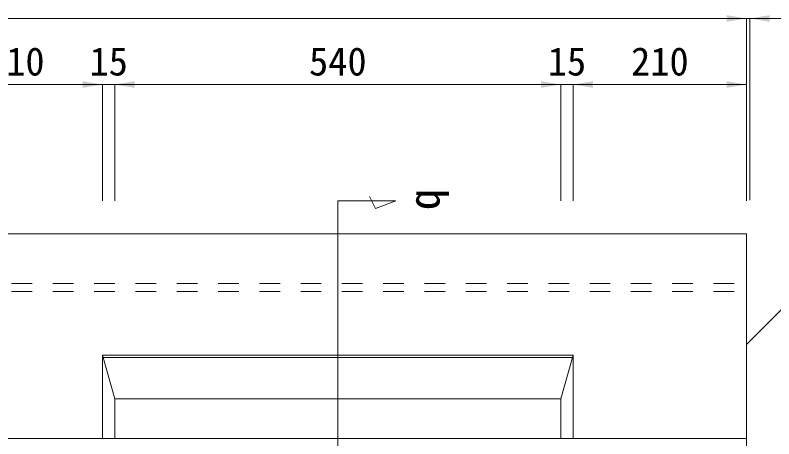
# Model space of a CAD drawing. Units: millimetres at full size. Extents: x 50430 to 101606, y 69050 to 91573.
# Drawn here: x 81571 to 82490, y 80280 to 80793 of the extents above; entities that cross this region are included whole.
import ezdxf
from ezdxf.enums import TextEntityAlignment as Align

# ---------------------------------------------------------------- set-up
doc = ezdxf.new("R2010")
doc.units = ezdxf.units.MM
doc.header["$LTSCALE"] = 50
doc.linetypes.add('USER5', pattern=[1, 0.5, -0.5])
for name, color, linetype, lineweight in [('寸法線', 7, 'Continuous', 13), ('引出線', 4, 'Continuous', 13), ('本体', 2, 'Continuous', 9)]:
    doc.layers.add(name, color=color, linetype=linetype, lineweight=lineweight)
doc.styles.add('ＭＳ ゴシック', font='')
doc.styles.get('ＭＳ ゴシック').set_extended_font_data('MS Gothic')

# ---------------------------------------------------------------- blocks, each defined once
blk = doc.blocks.new('filled_arrow')
at = {"color": 0, "linetype": 'Continuous', "lineweight": -2}
blk.add_solid([(7.5, 1.25), (0, 0), (7.5, -1.25)], dxfattribs=at)

msp = doc.modelspace()

# ---------------------------------------------------------------- linework, layer by layer
at = {"layer": '寸法線'}
for p, q in [((81467.09, 80789.28), (82457.09, 80789.28)), ((82509.09, 80789.28), (82409.09, 80789.28)), ((82457.09, 80568.4), (82457.09, 80789.28)), ((82457.09, 80568.4), (82457.09, 80789.28)), ((82461.09, 80569.31), (82461.09, 80789.28)), ((81677.09, 80709.27), (81467.09, 80709.27)), ((81740.09, 80709.27), (81629.09, 80709.27)), ((81677.09, 80568.4), (81677.09, 80709.27)), ((81677.09, 80568.4), (81677.09, 80709.27)), ((81692.09, 80709.27), (82232.09, 80709.27)), ((81692.09, 80568.4), (81692.09, 80709.27)), ((81692.09, 80568.4), (81692.09, 80709.27)), ((82184.09, 80709.27), (82295.09, 80709.27)), ((82232.09, 80568.4), (82232.09, 80709.27)), ((82232.09, 80568.4), (82232.09, 80709.27)), ((82247.09, 80568.4), (82247.09, 80709.27)), ((82247.09, 80709.27), (82457.09, 80709.27)), ((82247.09, 80568.4), (82247.09, 80709.27)), ((82457.09, 80568.4), (82457.09, 80709.27))]:
    msp.add_line(p, q, dxfattribs=at)
at = {"layer": '寸法線', "lineweight": 9}
for p, q in [((81962.09, 80568.37), (81962.09, 80109.44)), ((81962.09, 80568.37), (82032.34, 80568.37)), ((82007.59, 80559.17), (82000.43, 80573.49)), ((82032.34, 80568.37), (82007.59, 80559.17))]:
    msp.add_line(p, q, dxfattribs=at)
at = {"layer": '寸法線', "lineweight": 5}
msp.add_line((81677.94, 80378.4), (82246.24, 80378.4), dxfattribs=at)
at = {"layer": '引出線', "lineweight": 9}
msp.add_lwpolyline([(82457.09, 80394.38), (82592.92, 80530.2), (82866.98, 80530.2)], dxfattribs=at)
at = {"layer": '本体', "lineweight": 20}
for p in [(81467.09, 80528.4), (82457.09, 80260.39)]:
    msp.add_line(p, (82457.09, 80528.4), dxfattribs=at)
at = {"layer": '本体', "linetype": 'USER5'}
for p, q in [((81467.09, 80468.4), (82457.09, 80468.4)), ((81467.09, 80458.4), (82457.09, 80458.4))]:
    msp.add_line(p, q, dxfattribs=at)
at = {"layer": '本体'}
for p, q in [((81677.09, 80381.4), (82247.09, 80381.4)), ((81692.09, 80328.4), (81677.09, 80381.4)), ((81677.09, 80381.4), (81677.09, 80280.38)), ((82232.09, 80328.4), (82247.09, 80381.4)), ((82247.09, 80381.4), (82247.09, 80280.38)), ((81692.09, 80328.4), (82232.09, 80328.4)), ((81692.09, 80328.4), (81692.09, 80280.38)), ((82232.09, 80328.4), (82232.09, 80280.38)), ((81467.09, 80280.38), (82457.09, 80280.38))]:
    msp.add_line(p, q, dxfattribs=at)

# ---------------------------------------------------------------- block references
at = {"layer": '寸法線', "xscale": 3.2, "yscale": 3.2, "rotation": 180}
for p in [(82457.09, 80789.28), (82457.09, 80789.28), (81677.09, 80709.27), (81677.09, 80709.27), (82232.09, 80709.27), (82232.09, 80709.27), (82457.09, 80709.27)]:
    msp.add_blockref('filled_arrow', p, dxfattribs=at)
at = {"layer": '寸法線', "xscale": 3.2, "yscale": 3.2}
for p in [(82461.09, 80789.28), (81692.09, 80709.27), (81692.09, 80709.27), (82247.09, 80709.27), (82247.09, 80709.27)]:
    msp.add_blockref('filled_arrow', p, dxfattribs=at)
at = {"layer": '引出線', "lineweight": 9, "xscale": 0.2, "yscale": 0.2, "rotation": 45}
msp.add_blockref('filled_arrow', (82457.09, 80394.38), dxfattribs=at)

# ---------------------------------------------------------------- texts
at = {"layer": '寸法線', "style": 'ＭＳ ゴシック'}
for s, p in [('210', (81572.09, 80737.27)), ('15', (81684.59, 80737.27)), ('540', (81962.09, 80737.27)), ('15', (82239.59, 80737.27)), ('210', (82352.09, 80737.27))]:
    msp.add_text(s, height=34.18, dxfattribs=at).set_placement(p, align=Align.MIDDLE_CENTER)
msp.add_text('b', height=37.98, rotation=270, dxfattribs=at).set_placement((82045.83, 80582.9), align=Align.BOTTOM_LEFT)

doc.saveas('drawing.dxf')
